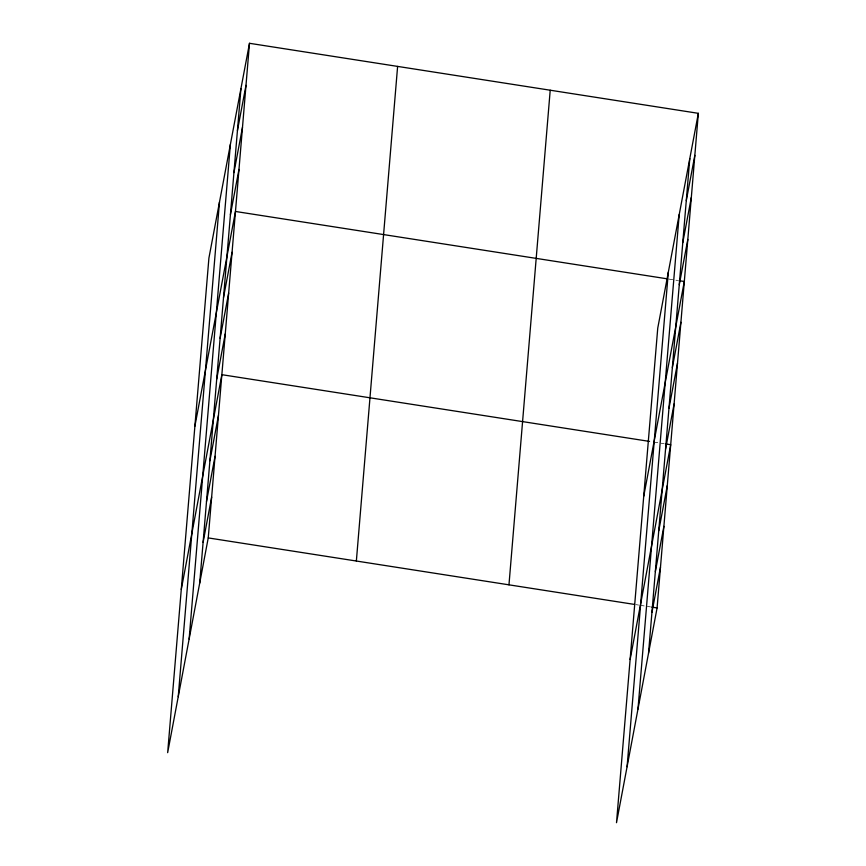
<?xml version="1.0" encoding="UTF-8"?>
<svg xmlns="http://www.w3.org/2000/svg" width="866" height="866" viewBox="0 0 866 866"><rect width="100%" height="100%" fill="white"/><g stroke="black" fill="none" stroke-linecap="round" stroke-linejoin="round"><path stroke-width="0.65" stroke-dasharray="4.33 3.25" d="M668.444 279.014L677.699 280.465M653.505 442.039L664.092 443.684M635.925 604.641L638.578 605.053M639.898 605.258L650.474 606.904"/><path stroke-width="1.3" d="M178.234 696.729L219.477 202.114M189.124 639.097L230.367 144.481M199.7 583.154L240.943 88.538M249.495 43.3L208.912 258.057L167.658 752.673L208.241 537.916L249.495 43.3L698.342 113.327L657.088 607.943L616.505 822.7L657.759 328.084L698.342 113.327M356.359 561.016L397.613 66.411M508.97 584.831L550.213 90.216M627.081 766.756L668.325 272.151M637.971 709.124L679.215 214.508M648.537 653.18L689.791 158.565M237.436 130.582L245.987 85.344M233.928 172.626L242.48 127.389M230.421 214.66L238.973 169.422M194.882 426.224L235.465 211.466L667.123 278.809M223.515 297.514L232.066 252.277M220.116 338.314L228.656 293.076M216.706 379.124L225.257 333.886M181.275 589.454L221.858 374.686L649.543 441.411M209.908 460.734L218.449 415.496M206.498 501.544L215.049 456.295M203.099 542.343L211.65 497.106M686.283 200.609L694.835 155.371M682.776 242.653L691.328 197.416M679.269 284.687L687.821 239.449M643.73 496.261L684.313 281.493L679.02 280.671M672.362 367.541L680.914 322.304M668.963 408.341L677.504 363.103M665.553 449.151L674.105 403.913M630.123 659.481L670.706 444.713L665.413 443.89M658.755 530.761L667.296 485.523M655.346 571.571L663.897 526.333M651.946 612.37L660.487 567.133M208.241 537.916L634.605 604.436M651.795 607.109L657.088 607.943"/></g></svg>
